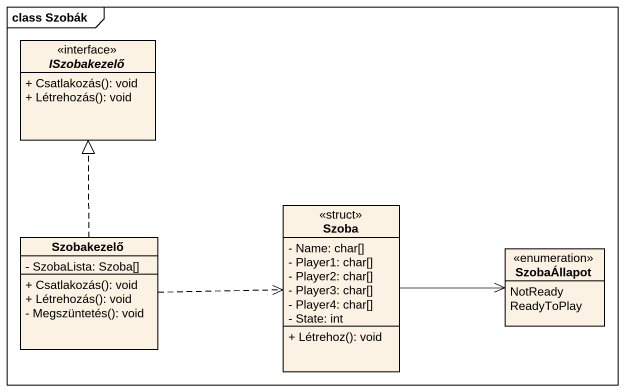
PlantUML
@startuml
mainframe class Szobák
hide circle
hide empty members
skinparam classAttributeIconSize 0
interface ISzobakezelő <<interface>> {
  + Csatlakozás(): void
  + Létrehozás(): void
}
class Szoba <<struct>> {
  - Name: char[]
  - Player1: char[]
  - Player2: char[]
  - Player3: char[]
  - Player4: char[]
  - State: int
  + Létrehoz(): void
}
class Szobakezelő {
  - SzobaLista: Szoba[]
  + Csatlakozás(): void
  + Létrehozás(): void
  - Megszüntetés(): void
}
enum SzobaÁllapot {
  NotReady
  ReadyToPlay
}
Szoba -right-> SzobaÁllapot
Szobakezelő .up.|> ISzobakezelő
Szobakezelő .right.> Szoba
@enduml
